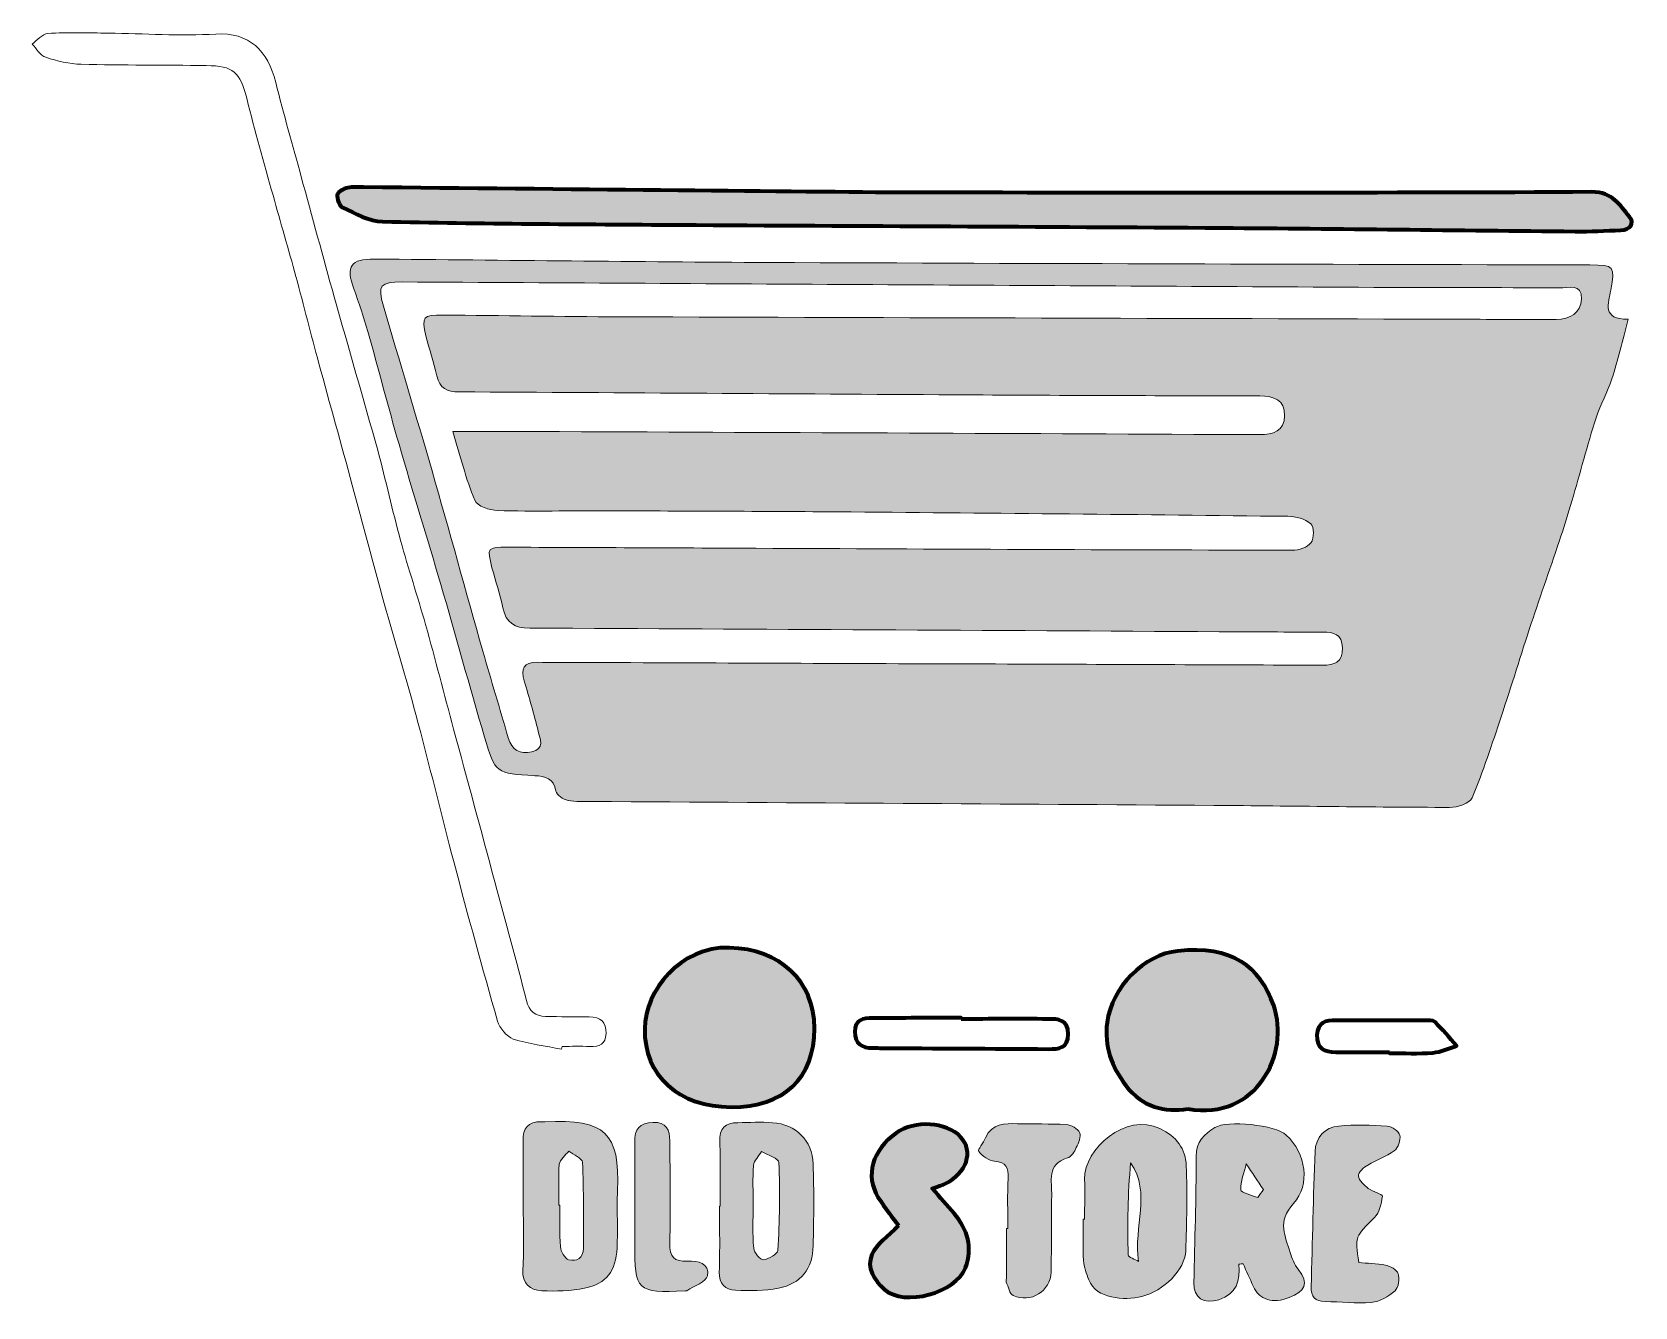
# Model space of a CAD drawing. Header units: millimetres. Extents: x 39 to 161, y -166 to -70.
import ezdxf

# ---------------------------------------------------------------- set-up
doc = ezdxf.new("R2010")
doc.units = ezdxf.units.MM
doc.header["$MEASUREMENT"] = 0
doc.layers.add('Layer 1', color=7, linetype='Continuous')

# ---------------------------------------------------------------- blocks, each defined once
blk = doc.blocks.new('block 2')
at = {"layer": 'Layer 1', "true_color": 0xed1c24}
h = blk.add_hatch(color=240, dxfattribs=at)
h.dxf.hatch_style = 2
edge = h.paths.add_edge_path()
edge.add_spline(control_points=[(76.42, -158.87), (76.42, -157.2), (76.44, -155.53), (76.41, -153.87), (76.39, -152.88), (76.79, -152.37), (77.8, -152.39), (77.89, -152.39), (77.97, -152.39), (78.06, -152.39), (82.71, -152.21), (83.77, -153.2), (83.59, -157.63), (83.54, -159.08), (83.63, -160.53), (83.56, -161.97), (83.48, -163.75), (82.77, -164.69), (81.09, -165.04), (80.04, -165.26), (78.91, -165.29), (77.83, -165.24), (76.93, -165.19), (76.34, -164.73), (76.4, -163.61), (76.5, -162.04), (76.43, -160.45), (76.43, -158.87), (76.42, -158.87), (76.42, -158.87), (76.42, -158.87)], knot_values=[0, 0, 0, 0, 1, 1, 1, 2, 2, 2, 3, 3, 3, 4, 4, 4, 5, 5, 5, 6, 6, 6, 7, 7, 7, 8, 8, 8, 9, 9, 9, 10, 10, 10, 10], degree=3, periodic=1)
edge = h.paths.add_edge_path()
edge.add_spline(control_points=[(79.14, -158.74), (79.17, -158.74), (79.19, -158.74), (79.22, -158.74), (79.22, -159.79), (79.16, -160.84), (79.25, -161.89), (79.28, -162.25), (79.59, -162.79), (79.88, -162.88), (80.51, -163.07), (81, -162.73), (81, -162), (81, -159.82), (81.03, -157.64), (80.93, -155.47), (80.91, -155.17), (80.25, -154.9), (79.89, -154.62), (79.64, -154.95), (79.21, -155.26), (79.17, -155.61), (79.08, -156.65), (79.14, -157.7), (79.14, -158.74)], knot_values=[0, 0, 0, 0, 1, 1, 1, 2, 2, 2, 3, 3, 3, 4, 4, 4, 5, 5, 5, 6, 6, 6, 7, 7, 7, 8, 8, 8, 8], degree=3, periodic=1)
at = {"layer": 'Layer 1', "true_color": 0xfffeff}
h = blk.add_hatch(color=7, dxfattribs=at)
h.dxf.hatch_style = 2
edge = h.paths.add_edge_path()
edge.add_spline(control_points=[(104.95, -160.27), (104.58, -159.77), (103.94, -158.98), (103.4, -158.12), (102.4, -156.49), (102.97, -154.53), (104.77, -153.26), (106.19, -152.25), (108.61, -152.39), (109.68, -153.55), (110.71, -154.67), (110.17, -156.27), (108.47, -157.12), (108.24, -157.23), (107.98, -157.3), (107.52, -157.47), (108.13, -158.16), (108.66, -158.76), (109.18, -159.37), (110.22, -160.59), (110.64, -161.94), (110.05, -163.5), (109.35, -165.4), (105.41, -166.47), (103.9, -165.15), (103.1, -164.45), (102.5, -163.48), (102.94, -162.49), (103.29, -161.69), (104.15, -161.11), (104.95, -160.27)], knot_values=[0, 0, 0, 0, 1, 1, 1, 2, 2, 2, 3, 3, 3, 4, 4, 4, 5, 5, 5, 6, 6, 6, 7, 7, 7, 8, 8, 8, 9, 9, 9, 10, 10, 10, 10], degree=3, periodic=1)
at = {"layer": 'Layer 1', "true_color": 0xed1c24}
h = blk.add_hatch(color=240, dxfattribs=at)
h.dxf.hatch_style = 2
edge = h.paths.add_edge_path()
edge.add_spline(control_points=[(119.11, -159.79), (119.11, -158.78), (119.13, -157.77), (119.11, -156.76), (119.06, -154.44), (122.23, -151.67), (124.84, -152.91), (126.09, -153.5), (126.8, -154.44), (126.84, -155.74), (126.92, -157.9), (126.87, -160.06), (126.8, -162.21), (126.75, -163.64), (125.12, -165.27), (123.46, -165.67), (122.12, -166), (119.97, -165.86), (119.43, -164.42), (119.26, -163.94), (119.05, -163.44), (119.03, -162.95), (118.96, -161.9), (119.01, -160.84), (119.01, -159.79), (119.04, -159.79), (119.08, -159.79), (119.11, -159.79)], knot_values=[0, 0, 0, 0, 1, 1, 1, 2, 2, 2, 3, 3, 3, 4, 4, 4, 5, 5, 5, 6, 6, 6, 7, 7, 7, 8, 8, 8, 9, 9, 9, 9], degree=3, periodic=1)
edge = h.paths.add_edge_path()
edge.add_spline(control_points=[(123.21, -163.01), (122.81, -160.36), (124.2, -157.8), (122.61, -155.52), (122.39, -157.85), (122.37, -160.19), (122.42, -162.52), (122.43, -162.69), (122.94, -162.85), (123.21, -163.01)], knot_values=[0, 0, 0, 0, 1, 1, 1, 2, 2, 2, 3, 3, 3, 3], degree=3, periodic=1)
h = blk.add_hatch(color=240, dxfattribs=at)
h.dxf.hatch_style = 2
edge = h.paths.add_edge_path()
edge.add_spline(control_points=[(130.84, -163.21), (130.96, -164.5), (130.65, -165.49), (129.31, -165.92), (128.17, -166.28), (127.4, -165.82), (127.42, -164.62), (127.47, -161.42), (127.61, -158.22), (127.59, -155.02), (127.59, -153.88), (128.23, -153.33), (129, -152.84), (129.95, -152.24), (133.62, -152.64), (134.44, -153.4), (135.96, -154.78), (136.29, -157.18), (135, -158.6), (133.7, -160.03), (134.39, -161.07), (134.73, -162.32), (134.86, -162.77), (135.07, -163.24), (135.36, -163.61), (136.19, -164.69), (135.88, -165.29), (134.67, -165.76), (133.45, -166.23), (132.37, -165.95), (131.93, -164.9), (131.68, -164.33), (131.42, -163.76), (131.16, -163.19), (131.06, -163.2), (130.95, -163.21), (130.84, -163.21)], knot_values=[0, 0, 0, 0, 1, 1, 1, 2, 2, 2, 3, 3, 3, 4, 4, 4, 5, 5, 5, 6, 6, 6, 7, 7, 7, 8, 8, 8, 9, 9, 9, 10, 10, 10, 11, 11, 11, 12, 12, 12, 12], degree=3, periodic=1)
edge = h.paths.add_edge_path()
edge.add_spline(control_points=[(132.28, -158.16), (132.42, -157.96), (132.57, -157.75), (132.71, -157.55), (132.27, -156.9), (131.84, -156.25), (131.4, -155.6), (131.24, -156.26), (130.94, -156.92), (130.98, -157.56), (131, -157.79), (131.82, -157.96), (132.28, -158.16)], knot_values=[0, 0, 0, 0, 1, 1, 1, 2, 2, 2, 3, 3, 3, 4, 4, 4, 4], degree=3, periodic=1)
h = blk.add_hatch(color=240, dxfattribs=at)
h.dxf.hatch_style = 2
edge = h.paths.add_edge_path()
edge.add_spline(control_points=[(84.9, -158.78), (84.9, -157.16), (84.92, -155.54), (84.9, -153.92), (84.88, -152.95), (85.28, -152.47), (86.29, -152.44), (87.32, -152.41), (87.57, -153.01), (87.57, -153.85), (87.59, -156.43), (87.64, -159.02), (87.57, -161.6), (87.53, -162.67), (87.92, -163.04), (88.91, -163), (89.71, -162.97), (90.62, -163.12), (90.44, -164.1), (90.35, -164.56), (89.41, -164.87), (88.86, -165.24), (88.83, -165.26), (88.77, -165.25), (88.73, -165.25), (85.07, -165.42), (84.87, -165.23), (84.91, -161.66), (84.92, -160.7), (84.91, -159.74), (84.91, -158.78), (84.91, -158.78), (84.9, -158.78), (84.9, -158.78)], knot_values=[0, 0, 0, 0, 1, 1, 1, 2, 2, 2, 3, 3, 3, 4, 4, 4, 5, 5, 5, 6, 6, 6, 7, 7, 7, 8, 8, 8, 9, 9, 9, 10, 10, 10, 11, 11, 11, 11], degree=3, periodic=1)
h = blk.add_hatch(color=240, dxfattribs=at)
h.dxf.hatch_style = 2
edge = h.paths.add_edge_path()
edge.add_spline(control_points=[(91.39, -158.8), (91.39, -157.18), (91.43, -155.55), (91.37, -153.93), (91.34, -152.91), (91.77, -152.46), (92.75, -152.46), (93.63, -152.46), (94.51, -152.39), (95.39, -152.46), (97.16, -152.58), (98.41, -153.81), (98.47, -155.61), (98.54, -157.67), (98.52, -159.74), (98.47, -161.8), (98.43, -163.57), (97.54, -164.71), (95.83, -165.05), (94.77, -165.26), (93.64, -165.25), (92.56, -165.19), (91.8, -165.16), (91.3, -164.72), (91.33, -163.8), (91.39, -162.14), (91.35, -160.47), (91.35, -158.8), (91.36, -158.8), (91.37, -158.8), (91.39, -158.8)], knot_values=[0, 0, 0, 0, 1, 1, 1, 2, 2, 2, 3, 3, 3, 4, 4, 4, 5, 5, 5, 6, 6, 6, 7, 7, 7, 8, 8, 8, 9, 9, 9, 10, 10, 10, 10], degree=3, periodic=1)
edge = h.paths.add_edge_path()
edge.add_spline(control_points=[(93.91, -158.73), (93.91, -159.83), (93.85, -160.92), (93.95, -162.01), (93.98, -162.34), (94.47, -162.92), (94.68, -162.89), (95.09, -162.84), (95.78, -162.45), (95.79, -162.17), (95.92, -159.95), (95.96, -157.72), (95.87, -155.49), (95.86, -155.2), (95.01, -154.93), (94.55, -154.65), (94.34, -155.01), (93.97, -155.35), (93.94, -155.71), (93.86, -156.71), (93.91, -157.73), (93.91, -158.73)], knot_values=[0, 0, 0, 0, 1, 1, 1, 2, 2, 2, 3, 3, 3, 4, 4, 4, 5, 5, 5, 6, 6, 6, 7, 7, 7, 7], degree=3, periodic=1)
h = blk.add_hatch(color=240, dxfattribs=at)
h.dxf.hatch_style = 2
edge = h.paths.add_edge_path()
edge.add_spline(control_points=[(113.27, -160.5), (113.27, -159.22), (113.23, -157.95), (113.29, -156.68), (113.32, -155.9), (113.18, -155.45), (112.26, -155.39), (111.83, -155.36), (111.34, -155.01), (111.06, -154.65), (110.96, -154.52), (111.41, -153.98), (111.58, -153.61), (112.07, -152.5), (113.02, -152.51), (114.02, -152.54), (115.25, -152.58), (116.49, -152.53), (117.72, -152.61), (118.08, -152.64), (118.6, -152.91), (118.73, -153.21), (118.86, -153.5), (118.65, -153.99), (118.48, -154.35), (118.34, -154.66), (118.1, -155.06), (117.82, -155.14), (116.18, -155.61), (116.64, -156.92), (116.61, -158.02), (116.57, -159.95), (116.61, -161.89), (116.56, -163.82), (116.53, -165.27), (115, -166.22), (113.67, -165.6), (113.4, -165.47), (113.31, -164.94), (113.15, -164.58), (113.12, -164.51), (113.16, -164.41), (113.16, -164.32), (113.16, -163.04), (113.16, -161.77), (113.16, -160.5), (113.2, -160.5), (113.23, -160.5), (113.27, -160.5)], knot_values=[0, 0, 0, 0, 1, 1, 1, 2, 2, 2, 3, 3, 3, 4, 4, 4, 5, 5, 5, 6, 6, 6, 7, 7, 7, 8, 8, 8, 9, 9, 9, 10, 10, 10, 11, 11, 11, 12, 12, 12, 13, 13, 13, 14, 14, 14, 15, 15, 15, 16, 16, 16, 16], degree=3, periodic=1)
h = blk.add_hatch(color=240, dxfattribs=at)
h.dxf.hatch_style = 2
edge = h.paths.add_edge_path()
edge.add_spline(control_points=[(139.95, -163.1), (140.6, -163.15), (141.31, -163.15), (141.98, -163.29), (142.34, -163.37), (142.86, -163.64), (142.95, -163.93), (143.07, -164.32), (142.99, -165), (142.72, -165.24), (142.23, -165.67), (141.55, -166.07), (140.91, -166.13), (139.75, -166.24), (138.57, -166.07), (137.4, -166.06), (136.62, -166.05), (136.31, -165.69), (136.33, -164.92), (136.44, -161.5), (136.5, -158.07), (136.63, -154.65), (136.68, -153.57), (137.38, -152.82), (138.44, -152.72), (139.66, -152.59), (140.9, -152.65), (142.12, -152.73), (142.48, -152.76), (143.02, -153.12), (143.08, -153.41), (143.16, -153.77), (142.95, -154.38), (142.66, -154.6), (142.05, -155.05), (141.29, -155.28), (140.64, -155.68), (140.33, -155.86), (139.9, -156.26), (139.93, -156.51), (139.98, -156.86), (140.36, -157.21), (140.68, -157.46), (141.01, -157.72), (141.77, -157.9), (141.75, -158.05), (141.69, -158.62), (141.53, -159.31), (141.15, -159.68), (139.7, -161.11), (139.66, -161.07), (139.95, -163.1)], knot_values=[0, 0, 0, 0, 1, 1, 1, 2, 2, 2, 3, 3, 3, 4, 4, 4, 5, 5, 5, 6, 6, 6, 7, 7, 7, 8, 8, 8, 9, 9, 9, 10, 10, 10, 11, 11, 11, 12, 12, 12, 13, 13, 13, 14, 14, 14, 15, 15, 15, 16, 16, 16, 17, 17, 17, 17], degree=3, periodic=1)
at = {"layer": 'Layer 1', "lineweight": 0}
for points, knots in [([(76.42, -158.87), (76.42, -157.2), (76.44, -155.53), (76.41, -153.87), (76.39, -152.88), (76.79, -152.37), (77.8, -152.39), (77.89, -152.39), (77.97, -152.39), (78.06, -152.39), (82.71, -152.21), (83.77, -153.2), (83.59, -157.63), (83.54, -159.08), (83.63, -160.53), (83.56, -161.97), (83.48, -163.75), (82.77, -164.69), (81.09, -165.04), (80.04, -165.26), (78.91, -165.29), (77.83, -165.24), (76.93, -165.19), (76.34, -164.73), (76.4, -163.61), (76.5, -162.04), (76.43, -160.45), (76.43, -158.87), (76.42, -158.87), (76.42, -158.87), (76.42, -158.87)], [0, 0, 0, 0, 1, 1, 1, 2, 2, 2, 3, 3, 3, 4, 4, 4, 5, 5, 5, 6, 6, 6, 7, 7, 7, 8, 8, 8, 9, 9, 9, 10, 10, 10, 10]), ([(119.11, -159.79), (119.11, -158.78), (119.13, -157.77), (119.11, -156.76), (119.06, -154.44), (122.23, -151.67), (124.84, -152.91), (126.09, -153.5), (126.8, -154.44), (126.84, -155.74), (126.92, -157.9), (126.87, -160.06), (126.8, -162.21), (126.75, -163.64), (125.12, -165.27), (123.46, -165.67), (122.12, -166), (119.97, -165.86), (119.43, -164.42), (119.26, -163.94), (119.05, -163.44), (119.03, -162.95), (118.96, -161.9), (119.01, -160.84), (119.01, -159.79), (119.04, -159.79), (119.08, -159.79), (119.11, -159.79)], [0, 0, 0, 0, 1, 1, 1, 2, 2, 2, 3, 3, 3, 4, 4, 4, 5, 5, 5, 6, 6, 6, 7, 7, 7, 8, 8, 8, 9, 9, 9, 9]), ([(130.84, -163.21), (130.96, -164.5), (130.65, -165.49), (129.31, -165.92), (128.17, -166.28), (127.4, -165.82), (127.42, -164.62), (127.47, -161.42), (127.61, -158.22), (127.59, -155.02), (127.59, -153.88), (128.23, -153.33), (129, -152.84), (129.95, -152.24), (133.62, -152.64), (134.44, -153.4), (135.96, -154.78), (136.29, -157.18), (135, -158.6), (133.7, -160.03), (134.39, -161.07), (134.73, -162.32), (134.86, -162.77), (135.07, -163.24), (135.36, -163.61), (136.19, -164.69), (135.88, -165.29), (134.67, -165.76), (133.45, -166.23), (132.37, -165.95), (131.93, -164.9), (131.68, -164.33), (131.42, -163.76), (131.16, -163.19), (131.06, -163.2), (130.95, -163.21), (130.84, -163.21)], [0, 0, 0, 0, 1, 1, 1, 2, 2, 2, 3, 3, 3, 4, 4, 4, 5, 5, 5, 6, 6, 6, 7, 7, 7, 8, 8, 8, 9, 9, 9, 10, 10, 10, 11, 11, 11, 12, 12, 12, 12]), ([(84.9, -158.78), (84.9, -157.16), (84.92, -155.54), (84.9, -153.92), (84.88, -152.95), (85.28, -152.47), (86.29, -152.44), (87.32, -152.41), (87.57, -153.01), (87.57, -153.85), (87.59, -156.43), (87.64, -159.02), (87.57, -161.6), (87.53, -162.67), (87.92, -163.04), (88.91, -163), (89.71, -162.97), (90.62, -163.12), (90.44, -164.1), (90.35, -164.56), (89.41, -164.87), (88.86, -165.24), (88.83, -165.26), (88.77, -165.25), (88.73, -165.25), (85.07, -165.42), (84.87, -165.23), (84.91, -161.66), (84.92, -160.7), (84.91, -159.74), (84.91, -158.78), (84.91, -158.78), (84.9, -158.78), (84.9, -158.78)], [0, 0, 0, 0, 1, 1, 1, 2, 2, 2, 3, 3, 3, 4, 4, 4, 5, 5, 5, 6, 6, 6, 7, 7, 7, 8, 8, 8, 9, 9, 9, 10, 10, 10, 11, 11, 11, 11]), ([(91.39, -158.8), (91.39, -157.18), (91.43, -155.55), (91.37, -153.93), (91.34, -152.91), (91.77, -152.46), (92.75, -152.46), (93.63, -152.46), (94.51, -152.39), (95.39, -152.46), (97.16, -152.58), (98.41, -153.81), (98.47, -155.61), (98.54, -157.67), (98.52, -159.74), (98.47, -161.8), (98.43, -163.57), (97.54, -164.71), (95.83, -165.05), (94.77, -165.26), (93.64, -165.25), (92.56, -165.19), (91.8, -165.16), (91.3, -164.72), (91.33, -163.8), (91.39, -162.14), (91.35, -160.47), (91.35, -158.8), (91.36, -158.8), (91.37, -158.8), (91.39, -158.8)], [0, 0, 0, 0, 1, 1, 1, 2, 2, 2, 3, 3, 3, 4, 4, 4, 5, 5, 5, 6, 6, 6, 7, 7, 7, 8, 8, 8, 9, 9, 9, 10, 10, 10, 10]), ([(113.27, -160.5), (113.27, -159.22), (113.23, -157.95), (113.29, -156.68), (113.32, -155.9), (113.18, -155.45), (112.26, -155.39), (111.83, -155.36), (111.34, -155.01), (111.06, -154.65), (110.96, -154.52), (111.41, -153.98), (111.58, -153.61), (112.07, -152.5), (113.02, -152.51), (114.02, -152.54), (115.25, -152.58), (116.49, -152.53), (117.72, -152.61), (118.08, -152.64), (118.6, -152.91), (118.73, -153.21), (118.86, -153.5), (118.65, -153.99), (118.48, -154.35), (118.34, -154.66), (118.1, -155.06), (117.82, -155.14), (116.18, -155.61), (116.64, -156.92), (116.61, -158.02), (116.57, -159.95), (116.61, -161.89), (116.56, -163.82), (116.53, -165.27), (115, -166.22), (113.67, -165.6), (113.4, -165.47), (113.31, -164.94), (113.15, -164.58), (113.12, -164.51), (113.16, -164.41), (113.16, -164.32), (113.16, -163.04), (113.16, -161.77), (113.16, -160.5), (113.2, -160.5), (113.23, -160.5), (113.27, -160.5)], [0, 0, 0, 0, 1, 1, 1, 2, 2, 2, 3, 3, 3, 4, 4, 4, 5, 5, 5, 6, 6, 6, 7, 7, 7, 8, 8, 8, 9, 9, 9, 10, 10, 10, 11, 11, 11, 12, 12, 12, 13, 13, 13, 14, 14, 14, 15, 15, 15, 16, 16, 16, 16]), ([(139.95, -163.1), (140.6, -163.15), (141.31, -163.15), (141.98, -163.29), (142.34, -163.37), (142.86, -163.64), (142.95, -163.93), (143.07, -164.32), (142.99, -165), (142.72, -165.24), (142.23, -165.67), (141.55, -166.07), (140.91, -166.13), (139.75, -166.24), (138.57, -166.07), (137.4, -166.06), (136.62, -166.05), (136.31, -165.69), (136.33, -164.92), (136.44, -161.5), (136.5, -158.07), (136.63, -154.65), (136.68, -153.57), (137.38, -152.82), (138.44, -152.72), (139.66, -152.59), (140.9, -152.65), (142.12, -152.73), (142.48, -152.76), (143.02, -153.12), (143.08, -153.41), (143.16, -153.77), (142.95, -154.38), (142.66, -154.6), (142.05, -155.05), (141.29, -155.28), (140.64, -155.68), (140.33, -155.86), (139.9, -156.26), (139.93, -156.51), (139.98, -156.86), (140.36, -157.21), (140.68, -157.46), (141.01, -157.72), (141.77, -157.9), (141.75, -158.05), (141.69, -158.62), (141.53, -159.31), (141.15, -159.68), (139.7, -161.11), (139.66, -161.07), (139.95, -163.1)], [0, 0, 0, 0, 1, 1, 1, 2, 2, 2, 3, 3, 3, 4, 4, 4, 5, 5, 5, 6, 6, 6, 7, 7, 7, 8, 8, 8, 9, 9, 9, 10, 10, 10, 11, 11, 11, 12, 12, 12, 13, 13, 13, 14, 14, 14, 15, 15, 15, 16, 16, 16, 17, 17, 17, 17]), ([(79.14, -158.74), (79.17, -158.74), (79.19, -158.74), (79.22, -158.74), (79.22, -159.79), (79.16, -160.84), (79.25, -161.89), (79.28, -162.25), (79.59, -162.79), (79.88, -162.88), (80.51, -163.07), (81, -162.73), (81, -162), (81, -159.82), (81.03, -157.64), (80.93, -155.47), (80.91, -155.17), (80.25, -154.9), (79.89, -154.62), (79.64, -154.95), (79.21, -155.26), (79.17, -155.61), (79.08, -156.65), (79.14, -157.7), (79.14, -158.74)], [0, 0, 0, 0, 1, 1, 1, 2, 2, 2, 3, 3, 3, 4, 4, 4, 5, 5, 5, 6, 6, 6, 7, 7, 7, 8, 8, 8, 8]), ([(93.91, -158.73), (93.91, -159.83), (93.85, -160.92), (93.95, -162.01), (93.98, -162.34), (94.47, -162.92), (94.68, -162.89), (95.09, -162.84), (95.78, -162.45), (95.79, -162.17), (95.92, -159.95), (95.96, -157.72), (95.87, -155.49), (95.86, -155.2), (95.01, -154.93), (94.55, -154.65), (94.34, -155.01), (93.97, -155.35), (93.94, -155.71), (93.86, -156.71), (93.91, -157.73), (93.91, -158.73)], [0, 0, 0, 0, 1, 1, 1, 2, 2, 2, 3, 3, 3, 4, 4, 4, 5, 5, 5, 6, 6, 6, 7, 7, 7, 7]), ([(123.21, -163.01), (122.81, -160.36), (124.2, -157.8), (122.61, -155.52), (122.39, -157.85), (122.37, -160.19), (122.42, -162.52), (122.43, -162.69), (122.94, -162.85), (123.21, -163.01)], [0, 0, 0, 0, 1, 1, 1, 2, 2, 2, 3, 3, 3, 3]), ([(132.28, -158.16), (132.42, -157.96), (132.57, -157.75), (132.71, -157.55), (132.27, -156.9), (131.84, -156.25), (131.4, -155.6), (131.24, -156.26), (130.94, -156.92), (130.98, -157.56), (131, -157.79), (131.82, -157.96), (132.28, -158.16)], [0, 0, 0, 0, 1, 1, 1, 2, 2, 2, 3, 3, 3, 4, 4, 4, 4])]:
    blk.add_open_spline(points, degree=3, knots=knots, dxfattribs=at)
at = {"layer": 'Layer 1', "color": 250, "lineweight": 140, "true_color": 0x231f20}
blk.add_open_spline([(104.95, -160.27), (104.58, -159.77), (103.94, -158.98), (103.4, -158.12), (102.4, -156.49), (102.97, -154.53), (104.77, -153.26), (106.19, -152.25), (108.61, -152.39), (109.68, -153.55), (110.71, -154.67), (110.17, -156.27), (108.47, -157.12), (108.24, -157.23), (107.98, -157.3), (107.52, -157.47), (108.13, -158.16), (108.66, -158.76), (109.18, -159.37), (110.22, -160.59), (110.64, -161.94), (110.05, -163.5), (109.35, -165.4), (105.41, -166.47), (103.9, -165.15), (103.1, -164.45), (102.5, -163.48), (102.94, -162.49), (103.29, -161.69), (104.15, -161.11), (104.95, -160.27)], degree=3, knots=[0, 0, 0, 0, 1, 1, 1, 2, 2, 2, 3, 3, 3, 4, 4, 4, 5, 5, 5, 6, 6, 6, 7, 7, 7, 8, 8, 8, 9, 9, 9, 10, 10, 10, 10], dxfattribs=at)

msp = doc.modelspace()

# ---------------------------------------------------------------- hatches: boundary and pattern name
at = {"layer": 'Layer 1', "true_color": 0xfafafa}
h = msp.add_hatch(color=7, dxfattribs=at)
h.dxf.hatch_style = 2
edge = h.paths.add_edge_path()
edge.add_spline(control_points=[(105.1, -81.75), (126.51, -81.75), (142.09, -81.79), (157.68, -81.7), (159.27, -81.69), (159.81, -82.72), (160.55, -83.59), (160.96, -84.06), (160.59, -84.58), (159.88, -84.61), (158.72, -84.64), (157.56, -84.71), (156.4, -84.7), (147.45, -84.61), (138.51, -84.49), (129.56, -84.43), (115.81, -84.33), (102.05, -84.29), (88.29, -84.2), (80.76, -84.15), (73.24, -84.11), (65.72, -83.95), (64.7, -83.93), (63.67, -83.33), (62.69, -82.89), (62.44, -82.77), (62.25, -82.22), (62.29, -81.9), (62.31, -81.69), (62.78, -81.46), (63.09, -81.38), (63.46, -81.29), (63.87, -81.34), (64.27, -81.34), (79.82, -81.5), (95.37, -81.65), (105.1, -81.75)], knot_values=[0, 0, 0, 0, 1, 1, 1, 2, 2, 2, 3, 3, 3, 4, 4, 4, 5, 5, 5, 6, 6, 6, 7, 7, 7, 8, 8, 8, 9, 9, 9, 10, 10, 10, 11, 11, 11, 12, 12, 12, 12], degree=3, periodic=1)
at = {"layer": 'Layer 1', "true_color": 0xed1c24}
h = msp.add_hatch(color=240, dxfattribs=at)
h.dxf.hatch_style = 2
edge = h.paths.add_edge_path()
edge.add_spline(control_points=[(160.44, -91.38), (160, -93.02), (159.67, -94.48), (159.21, -95.9), (158.89, -96.91), (158.32, -97.85), (158, -98.86), (157.34, -100.96), (156.78, -103.09), (156.16, -105.2), (155.9, -106.1), (155.63, -106.99), (155.33, -107.87), (154.59, -110.09), (153.8, -112.3), (153.07, -114.52), (152.29, -116.88), (151.57, -119.25), (150.78, -121.6), (150.09, -123.67), (149.43, -125.75), (148.57, -127.76), (148.4, -128.18), (147.45, -128.49), (146.86, -128.49), (140.89, -128.48), (134.91, -128.38), (128.94, -128.34), (113.18, -128.23), (97.43, -128.14), (81.67, -128.04), (81.05, -128.04), (80.42, -128.09), (79.83, -127.96), (79.48, -127.88), (78.96, -127.54), (78.91, -127.25), (78.74, -126.27), (78.12, -126.12), (77.3, -126.08), (74.36, -125.91), (74.31, -125.91), (73.48, -123.14), (72.34, -119.29), (71.29, -115.41), (70.16, -111.55), (69.12, -107.98), (68.01, -104.44), (66.98, -100.87), (66.15, -98.02), (65.42, -95.15), (64.61, -92.3), (64.3, -91.21), (63.93, -90.13), (63.54, -89.06), (62.93, -87.36), (63.3, -86.78), (65.11, -86.8), (75.1, -86.88), (85.09, -87.02), (95.09, -87.06), (115.9, -87.15), (136.71, -87.19), (157.52, -87.25), (159.41, -87.25), (159.46, -87.35), (159.12, -89.17), (158.93, -90.16), (158.43, -91.4), (160.44, -91.38)], knot_values=[0, 0, 0, 0, 1, 1, 1, 2, 2, 2, 3, 3, 3, 4, 4, 4, 5, 5, 5, 6, 6, 6, 7, 7, 7, 8, 8, 8, 9, 9, 9, 10, 10, 10, 11, 11, 11, 12, 12, 12, 13, 13, 13, 14, 14, 14, 15, 15, 15, 16, 16, 16, 17, 17, 17, 18, 18, 18, 19, 19, 19, 20, 20, 20, 21, 21, 21, 22, 22, 22, 23, 23, 23, 23], degree=3, periodic=1)
edge = h.paths.add_edge_path()
edge.add_spline(control_points=[(71.07, -99.92), (74.04, -99.92), (76.61, -99.91), (79.19, -99.92), (96.93, -99.99), (114.66, -100.07), (132.4, -100.15), (133.46, -100.16), (134.29, -99.88), (134.32, -98.71), (134.35, -97.51), (133.5, -97.21), (132.44, -97.21), (124.7, -97.19), (116.95, -97.17), (109.21, -97.12), (96.66, -97.05), (84.11, -96.96), (71.56, -96.9), (70.63, -96.9), (70.06, -96.63), (69.85, -95.67), (69.63, -94.64), (69.28, -93.65), (69.03, -92.63), (68.68, -91.19), (68.81, -91.04), (70.33, -91.06), (74.82, -91.1), (79.31, -91.17), (83.8, -91.19), (105.15, -91.26), (126.5, -91.31), (147.86, -91.38), (150.23, -91.38), (152.6, -91.4), (154.97, -91.39), (156.01, -91.39), (156.83, -90.89), (156.89, -89.84), (156.96, -88.61), (155.87, -89), (155.22, -89), (150.51, -88.95), (145.81, -88.98), (141.1, -88.95), (116.47, -88.82), (91.85, -88.68), (67.22, -88.54), (65.55, -88.53), (65.34, -88.79), (65.8, -90.39), (67.02, -94.57), (68.29, -98.73), (69.49, -102.9), (70.8, -107.46), (72.06, -112.04), (73.35, -116.61), (73.98, -118.81), (74.66, -120.99), (75.28, -123.19), (75.55, -124.16), (76.18, -124.46), (77.07, -124.27), (78.09, -124.06), (77.71, -123.27), (77.56, -122.69), (77.25, -121.41), (76.88, -120.14), (76.5, -118.88), (76.22, -117.95), (76.45, -117.45), (77.5, -117.46), (79.56, -117.48), (81.63, -117.47), (83.69, -117.48), (93.55, -117.52), (103.41, -117.56), (113.26, -117.59), (121.24, -117.62), (129.22, -117.65), (137.2, -117.68), (138.09, -117.68), (138.74, -117.49), (138.71, -116.36), (138.69, -115.28), (138.04, -115.17), (137.22, -115.16), (134.59, -115.16), (131.96, -115.15), (129.33, -115.13), (111.86, -115.04), (94.39, -114.93), (76.92, -114.86), (75.75, -114.86), (75.13, -114.46), (74.88, -113.32), (74.66, -112.3), (74.32, -111.29), (74.05, -110.27), (73.66, -108.75), (73.69, -108.7), (75.24, -108.71), (81.54, -108.73), (87.83, -108.76), (94.13, -108.79), (107.72, -108.85), (121.31, -108.91), (134.9, -108.94), (135.4, -108.94), (136.07, -108.72), (136.33, -108.36), (136.57, -108.03), (136.56, -107.15), (136.31, -106.93), (135.88, -106.55), (135.16, -106.37), (134.56, -106.36), (123.49, -106.23), (112.43, -106.12), (101.36, -106.03), (95.16, -105.98), (88.96, -105.96), (82.76, -105.94), (80, -105.93), (77.23, -106), (74.47, -105.92), (73.87, -105.9), (72.92, -105.58), (72.74, -105.14), (72.07, -103.54), (71.66, -101.83), (71.07, -99.92)], knot_values=[0, 0, 0, 0, 1, 1, 1, 2, 2, 2, 3, 3, 3, 4, 4, 4, 5, 5, 5, 6, 6, 6, 7, 7, 7, 8, 8, 8, 9, 9, 9, 10, 10, 10, 11, 11, 11, 12, 12, 12, 13, 13, 13, 14, 14, 14, 15, 15, 15, 16, 16, 16, 17, 17, 17, 18, 18, 18, 19, 19, 19, 20, 20, 20, 21, 21, 21, 22, 22, 22, 23, 23, 23, 24, 24, 24, 25, 25, 25, 26, 26, 26, 27, 27, 27, 28, 28, 28, 29, 29, 29, 30, 30, 30, 31, 31, 31, 32, 32, 32, 33, 33, 33, 34, 34, 34, 35, 35, 35, 36, 36, 36, 37, 37, 37, 38, 38, 38, 39, 39, 39, 40, 40, 40, 41, 41, 41, 42, 42, 42, 43, 43, 43, 44, 44, 44, 44], degree=3, periodic=1)
at = {"layer": 'Layer 1', "true_color": 0xfbfbfb}
h = msp.add_hatch(color=7, dxfattribs=at)
h.dxf.hatch_style = 2
edge = h.paths.add_edge_path()
edge.add_spline(control_points=[(92.24, -151.27), (88.26, -151.27), (85.61, -148.9), (85.66, -145.31), (85.7, -142.42), (88.35, -139.05), (92.1, -139.16), (95.92, -139.27), (98.58, -141.67), (98.57, -145.29), (98.56, -149.1), (96.26, -151.28), (92.24, -151.27)], knot_values=[0, 0, 0, 0, 1, 1, 1, 2, 2, 2, 3, 3, 3, 4, 4, 4, 4], degree=3, periodic=1)
at = {"layer": 'Layer 1', "true_color": 0xfdfdfd}
h = msp.add_hatch(color=7, dxfattribs=at)
h.dxf.hatch_style = 2
edge = h.paths.add_edge_path()
edge.add_spline(control_points=[(126.97, -151.42), (125.19, -151.68), (123.51, -151.3), (122.24, -149.63), (121.14, -148.19), (120.59, -146.63), (120.82, -144.85), (121.17, -142.13), (123.64, -139.68), (126.18, -139.41), (130.31, -138.97), (132.44, -140.57), (133.49, -143.56), (134.76, -147.15), (132.2, -152.33), (126.97, -151.42)], knot_values=[0, 0, 0, 0, 1, 1, 1, 2, 2, 2, 3, 3, 3, 4, 4, 4, 5, 5, 5, 5], degree=3, periodic=1)

# ---------------------------------------------------------------- linework, layer by layer
at = {"layer": 'Layer 1', "lineweight": 0}
for points, knots in [([(79.34, -146.87), (78.11, -146.63), (76.85, -146.49), (75.67, -146.1), (75.17, -145.93), (74.63, -145.27), (74.48, -144.74), (73.32, -140.74), (72.23, -136.73), (71.17, -132.71), (70.17, -128.95), (69.27, -125.17), (68.26, -121.42), (67.5, -118.59), (66.63, -115.8), (65.85, -112.98), (65.02, -109.99), (64.24, -106.98), (63.43, -103.98), (62.59, -100.9), (61.73, -97.82), (60.89, -94.73), (60.29, -92.54), (59.74, -90.33), (59.14, -88.13), (58.58, -86.06), (57.97, -84.01), (57.4, -81.94), (56.72, -79.49), (56.02, -77.04), (55.4, -74.58), (54.89, -72.58), (54.41, -72.11), (52.32, -72.09), (49.15, -72.04), (45.98, -72.07), (42.82, -71.99), (41.91, -71.96), (40.98, -71.75), (40.12, -71.46), (39.71, -71.32), (39.42, -70.8), (39.08, -70.46), (39.48, -70.17), (39.87, -69.68), (40.28, -69.65), (41.81, -69.55), (43.35, -69.61), (44.89, -69.62), (47.61, -69.65), (50.34, -69.86), (53.05, -69.69), (55.58, -69.54), (57.02, -70.97), (57.61, -73.37), (58.2, -75.78), (58.9, -78.16), (59.55, -80.56), (60.38, -83.59), (61.2, -86.63), (62.05, -89.66), (63.14, -93.55), (64.28, -97.44), (65.36, -101.34), (65.98, -103.62), (66.48, -105.92), (67.1, -108.2), (67.69, -110.34), (68.4, -112.45), (69, -114.59), (69.74, -117.23), (70.42, -119.89), (71.13, -122.54), (72.18, -126.41), (73.23, -130.28), (74.27, -134.16), (75.08, -137.16), (75.91, -140.15), (76.67, -143.16), (76.88, -144), (77.34, -144.36), (78.13, -144.38), (79.23, -144.41), (80.34, -144.43), (81.44, -144.42), (82.32, -144.41), (82.74, -144.8), (82.72, -145.68), (82.71, -146.53), (82.2, -146.69), (81.5, -146.67), (80.79, -146.64), (80.09, -146.66), (79.38, -146.66), (79.37, -146.73), (79.36, -146.8), (79.34, -146.87)], [0, 0, 0, 0, 1, 1, 1, 2, 2, 2, 3, 3, 3, 4, 4, 4, 5, 5, 5, 6, 6, 6, 7, 7, 7, 8, 8, 8, 9, 9, 9, 10, 10, 10, 11, 11, 11, 12, 12, 12, 13, 13, 13, 14, 14, 14, 15, 15, 15, 16, 16, 16, 17, 17, 17, 18, 18, 18, 19, 19, 19, 20, 20, 20, 21, 21, 21, 22, 22, 22, 23, 23, 23, 24, 24, 24, 25, 25, 25, 26, 26, 26, 27, 27, 27, 28, 28, 28, 29, 29, 29, 30, 30, 30, 31, 31, 31, 32, 32, 32, 32]), ([(160.44, -91.38), (160, -93.02), (159.67, -94.48), (159.21, -95.9), (158.89, -96.91), (158.32, -97.85), (158, -98.86), (157.34, -100.96), (156.78, -103.09), (156.16, -105.2), (155.9, -106.1), (155.63, -106.99), (155.33, -107.87), (154.59, -110.09), (153.8, -112.3), (153.07, -114.52), (152.29, -116.88), (151.57, -119.25), (150.78, -121.6), (150.09, -123.67), (149.43, -125.75), (148.57, -127.76), (148.4, -128.18), (147.45, -128.49), (146.86, -128.49), (140.89, -128.48), (134.91, -128.38), (128.94, -128.34), (113.18, -128.23), (97.43, -128.14), (81.67, -128.04), (81.05, -128.04), (80.42, -128.09), (79.83, -127.96), (79.48, -127.88), (78.96, -127.54), (78.91, -127.25), (78.74, -126.27), (78.12, -126.12), (77.3, -126.08), (74.36, -125.91), (74.31, -125.91), (73.48, -123.14), (72.34, -119.29), (71.29, -115.41), (70.16, -111.55), (69.12, -107.98), (68.01, -104.44), (66.98, -100.87), (66.15, -98.02), (65.42, -95.15), (64.61, -92.3), (64.3, -91.21), (63.93, -90.13), (63.54, -89.06), (62.93, -87.36), (63.3, -86.78), (65.11, -86.8), (75.1, -86.88), (85.09, -87.02), (95.09, -87.06), (115.9, -87.15), (136.71, -87.19), (157.52, -87.25), (159.41, -87.25), (159.46, -87.35), (159.12, -89.17), (158.93, -90.16), (158.43, -91.4), (160.44, -91.38)], [0, 0, 0, 0, 1, 1, 1, 2, 2, 2, 3, 3, 3, 4, 4, 4, 5, 5, 5, 6, 6, 6, 7, 7, 7, 8, 8, 8, 9, 9, 9, 10, 10, 10, 11, 11, 11, 12, 12, 12, 13, 13, 13, 14, 14, 14, 15, 15, 15, 16, 16, 16, 17, 17, 17, 18, 18, 18, 19, 19, 19, 20, 20, 20, 21, 21, 21, 22, 22, 22, 23, 23, 23, 23]), ([(71.07, -99.92), (74.04, -99.92), (76.61, -99.91), (79.19, -99.92), (96.93, -99.99), (114.66, -100.07), (132.4, -100.15), (133.46, -100.16), (134.29, -99.88), (134.32, -98.71), (134.35, -97.51), (133.5, -97.21), (132.44, -97.21), (124.7, -97.19), (116.95, -97.17), (109.21, -97.12), (96.66, -97.05), (84.11, -96.96), (71.56, -96.9), (70.63, -96.9), (70.06, -96.63), (69.85, -95.67), (69.63, -94.64), (69.28, -93.65), (69.03, -92.63), (68.68, -91.19), (68.81, -91.04), (70.33, -91.06), (74.82, -91.1), (79.31, -91.17), (83.8, -91.19), (105.15, -91.26), (126.5, -91.31), (147.86, -91.38), (150.23, -91.38), (152.6, -91.4), (154.97, -91.39), (156.01, -91.39), (156.83, -90.89), (156.89, -89.84), (156.96, -88.61), (155.87, -89), (155.22, -89), (150.51, -88.95), (145.81, -88.98), (141.1, -88.95), (116.47, -88.82), (91.85, -88.68), (67.22, -88.54), (65.55, -88.53), (65.34, -88.79), (65.8, -90.39), (67.02, -94.57), (68.29, -98.73), (69.49, -102.9), (70.8, -107.46), (72.06, -112.04), (73.35, -116.61), (73.98, -118.81), (74.66, -120.99), (75.28, -123.19), (75.55, -124.16), (76.18, -124.46), (77.07, -124.27), (78.09, -124.06), (77.71, -123.27), (77.56, -122.69), (77.25, -121.41), (76.88, -120.14), (76.5, -118.88), (76.22, -117.95), (76.45, -117.45), (77.5, -117.46), (79.56, -117.48), (81.63, -117.47), (83.69, -117.48), (93.55, -117.52), (103.41, -117.56), (113.26, -117.59), (121.24, -117.62), (129.22, -117.65), (137.2, -117.68), (138.09, -117.68), (138.74, -117.49), (138.71, -116.36), (138.69, -115.28), (138.04, -115.17), (137.22, -115.16), (134.59, -115.16), (131.96, -115.15), (129.33, -115.13), (111.86, -115.04), (94.39, -114.93), (76.92, -114.86), (75.75, -114.86), (75.13, -114.46), (74.88, -113.32), (74.66, -112.3), (74.32, -111.29), (74.05, -110.27), (73.66, -108.75), (73.69, -108.7), (75.24, -108.71), (81.54, -108.73), (87.83, -108.76), (94.13, -108.79), (107.72, -108.85), (121.31, -108.91), (134.9, -108.94), (135.4, -108.94), (136.07, -108.72), (136.33, -108.36), (136.57, -108.03), (136.56, -107.15), (136.31, -106.93), (135.88, -106.55), (135.16, -106.37), (134.56, -106.36), (123.49, -106.23), (112.43, -106.12), (101.36, -106.03), (95.16, -105.98), (88.96, -105.96), (82.76, -105.94), (80, -105.93), (77.23, -106), (74.47, -105.92), (73.87, -105.9), (72.92, -105.58), (72.74, -105.14), (72.07, -103.54), (71.66, -101.83), (71.07, -99.92)], [0, 0, 0, 0, 1, 1, 1, 2, 2, 2, 3, 3, 3, 4, 4, 4, 5, 5, 5, 6, 6, 6, 7, 7, 7, 8, 8, 8, 9, 9, 9, 10, 10, 10, 11, 11, 11, 12, 12, 12, 13, 13, 13, 14, 14, 14, 15, 15, 15, 16, 16, 16, 17, 17, 17, 18, 18, 18, 19, 19, 19, 20, 20, 20, 21, 21, 21, 22, 22, 22, 23, 23, 23, 24, 24, 24, 25, 25, 25, 26, 26, 26, 27, 27, 27, 28, 28, 28, 29, 29, 29, 30, 30, 30, 31, 31, 31, 32, 32, 32, 33, 33, 33, 34, 34, 34, 35, 35, 35, 36, 36, 36, 37, 37, 37, 38, 38, 38, 39, 39, 39, 40, 40, 40, 41, 41, 41, 42, 42, 42, 43, 43, 43, 44, 44, 44, 44])]:
    msp.add_open_spline(points, degree=3, knots=knots, dxfattribs=at)
at = {"layer": 'Layer 1', "color": 18, "lineweight": 106, "true_color": 0x070707}
msp.add_open_spline([(105.1, -81.75), (126.51, -81.75), (142.09, -81.79), (157.68, -81.7), (159.27, -81.69), (159.81, -82.72), (160.55, -83.59), (160.96, -84.06), (160.59, -84.58), (159.88, -84.61), (158.72, -84.64), (157.56, -84.71), (156.4, -84.7), (147.45, -84.61), (138.51, -84.49), (129.56, -84.43), (115.81, -84.33), (102.05, -84.29), (88.29, -84.2), (80.76, -84.15), (73.24, -84.11), (65.72, -83.95), (64.7, -83.93), (63.67, -83.33), (62.69, -82.89), (62.44, -82.77), (62.25, -82.22), (62.29, -81.9), (62.31, -81.69), (62.78, -81.46), (63.09, -81.38), (63.46, -81.29), (63.87, -81.34), (64.27, -81.34), (79.82, -81.5), (95.37, -81.65), (105.1, -81.75)], degree=3, knots=[0, 0, 0, 0, 1, 1, 1, 2, 2, 2, 3, 3, 3, 4, 4, 4, 5, 5, 5, 6, 6, 6, 7, 7, 7, 8, 8, 8, 9, 9, 9, 10, 10, 10, 11, 11, 11, 12, 12, 12, 12], dxfattribs=at)
at = {"layer": 'Layer 1', "color": 240, "lineweight": 140, "true_color": 0xed1c24}
for points, knots in [([(92.24, -151.27), (88.26, -151.27), (85.61, -148.9), (85.66, -145.31), (85.7, -142.42), (88.35, -139.05), (92.1, -139.16), (95.92, -139.27), (98.58, -141.67), (98.57, -145.29), (98.56, -149.1), (96.26, -151.28), (92.24, -151.27)], [0, 0, 0, 0, 1, 1, 1, 2, 2, 2, 3, 3, 3, 4, 4, 4, 4]), ([(126.97, -151.42), (125.19, -151.68), (123.51, -151.3), (122.24, -149.63), (121.14, -148.19), (120.59, -146.63), (120.82, -144.85), (121.17, -142.13), (123.64, -139.68), (126.18, -139.41), (130.31, -138.97), (132.44, -140.57), (133.49, -143.56), (134.76, -147.15), (132.2, -152.33), (126.97, -151.42)], [0, 0, 0, 0, 1, 1, 1, 2, 2, 2, 3, 3, 3, 4, 4, 4, 5, 5, 5, 5])]:
    msp.add_open_spline(points, degree=3, knots=knots, dxfattribs=at)
at = {"layer": 'Layer 1', "color": 250, "lineweight": 106, "true_color": 0x231f20}
for points in [[(109.72, -144.58), (111.92, -144.58), (114.12, -144.57), (116.32, -144.58), (117.1, -144.58), (117.86, -144.61), (117.86, -145.72), (117.87, -146.81), (117.14, -146.86), (116.34, -146.86), (112.07, -146.83), (107.8, -146.81), (103.53, -146.79), (103.35, -146.78), (103.18, -146.77), (103, -146.77), (102.17, -146.78), (101.64, -146.47), (101.64, -145.55), (101.64, -144.62), (102.27, -144.51), (102.98, -144.51), (105.23, -144.5), (107.47, -144.5), (109.72, -144.5), (109.72, -144.53), (109.72, -144.55), (109.72, -144.58)], [(142.29, -147.09), (140.93, -147.09), (139.56, -147.09), (138.2, -147.09), (137.33, -147.09), (136.74, -146.8), (136.78, -145.79), (136.82, -144.83), (137.44, -144.67), (138.22, -144.68), (140.47, -144.69), (142.72, -144.69), (144.96, -144.7), (145.22, -144.7), (145.58, -144.65), (145.73, -144.8), (146.32, -145.37), (146.85, -146), (147.4, -146.61), (146.79, -146.8), (146.2, -147.09), (145.59, -147.14), (144.49, -147.23), (143.39, -147.17), (142.29, -147.17), (142.29, -147.14), (142.29, -147.12), (142.29, -147.09)]]:
    msp.add_open_spline(points, degree=3, knots=[0, 0, 0, 0, 1, 1, 1, 2, 2, 2, 3, 3, 3, 4, 4, 4, 5, 5, 5, 6, 6, 6, 7, 7, 7, 8, 8, 8, 9, 9, 9, 9], dxfattribs=at)

# ---------------------------------------------------------------- block references
at = {"layer": 'Layer 1'}
msp.add_blockref('block 2', (0, 0), dxfattribs=at)

doc.saveas('drawing.dxf')
